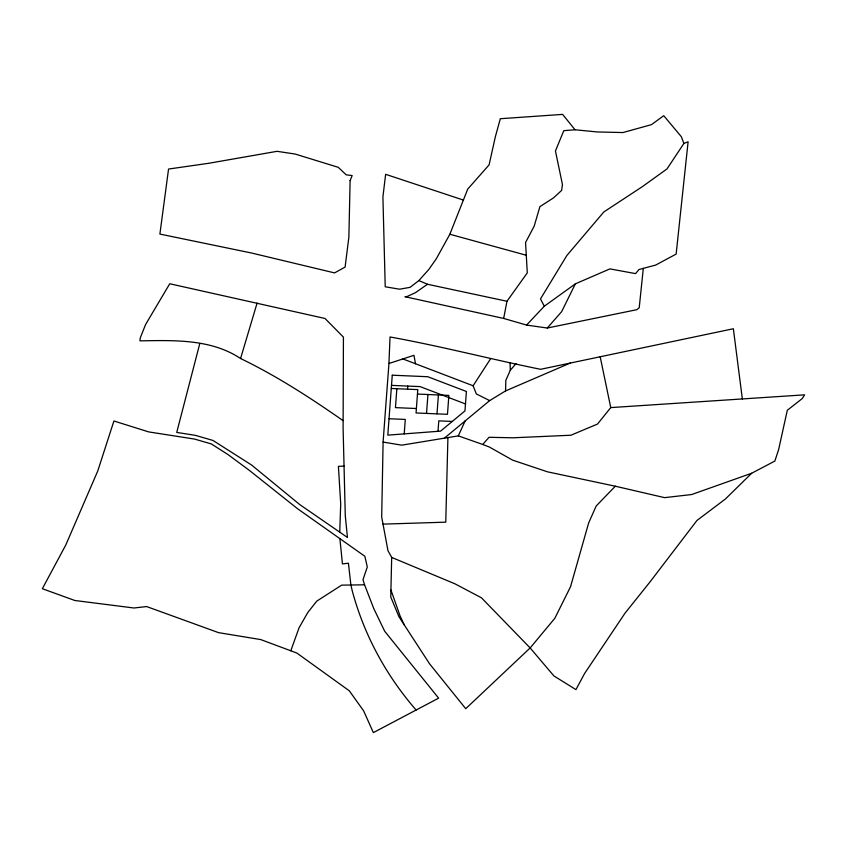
<?xml version="1.0" encoding="UTF-8"?>
<svg xmlns="http://www.w3.org/2000/svg" width="847" height="847" viewBox="0 0 847 847"><rect width="100%" height="100%" fill="white"/><g stroke="black" fill="none" stroke-linecap="round" stroke-linejoin="round"><path stroke-width="1.27" d="M383.098 442.081L381.69 516.966L387.979 550.709L391.685 557.421L390.763 597.019L398.948 616.711L429.524 663.752L465.734 708.695L530.148 647.944L554.849 618.257L570.529 586.77L588.676 522.885L596.214 505.977L615.303 486.21L664.588 497.644L691.671 494.532L751.67 473.251L774.857 461.064L778.605 449.683L787.308 410.266L802.215 398.598L804.65 394.84L610.751 407.598L597.516 424.061L570.899 435.231L513.038 437.793L489.037 437.296L482.716 444.463L458.333 435.877L401.764 445.162L383.098 442.081L388.942 363.49L390.033 336.979C440.609 346.105 490.339 359.107 540.598 369.313L733.354 328.742L742.353 398.937M447.915 437.592L445.755 522.165L383.024 524.124M444.379 438.164L489.672 400.599L505.564 390.922L505.828 380.335L510.286 370.319L516.014 363.596M339.732 532.149L340.716 503.965L338.408 466.369L344.041 466.094M396.851 388.72L395.454 407.629L416.385 408.519M404.21 433.886L405.279 419.424L389.038 418.736M407.534 389.175L407.756 386.073M426.528 413.421L427.936 394.511M436.999 413.865L438.407 394.956M438.005 431.314L438.788 420.864L452.266 421.435M643.307 268.361L639.22 307.726L636.838 309.684L547.268 328.033L526.569 325.068L503.658 318.43L404.93 296.694L407.089 296.524L415.443 292.681L427.481 284.264L506.972 301.257L527.289 272.872L525.553 242.517L534.192 226.128L539.91 206.636L553.546 197.859L561.614 190.416L562.461 184.593L555.441 150.978L563.795 130.671L575.028 129.76L597.177 131.952L622.926 132.556L651.491 124.636L663.741 115.69L681.348 136.716L683.889 143.45L667.023 168.902L642.545 186.531L603.795 211.983L566.865 255.498L540.492 298.917L544.303 306.222L526.569 325.068M503.658 318.43L506.972 301.257M199.786 343.554L176.737 432.425L195.371 435.347L212.957 440.44L251.57 465.014L299.838 504.643L347.461 537.474L345.28 515.759L343.099 428.243L343.427 337.148L325.026 318.483L169.739 283.756L145.578 324.539L140.242 337.995L139.956 340.854C173.963 340.303 211.009 338.832 240.569 358.514C276.725 375.952 310.277 397.772 343.12 420.652M240.569 358.514L257.107 303.046M290.796 650.792L299.097 627.701L307.747 612.593L316.746 601.148L341.616 585.15L364.57 584.811L373.76 608.548L384.729 631.311L438.619 698.14L373.358 732.613L363.638 710.866L349.292 690.792L296.842 653.037L260.76 639.591L218.537 632.635L146.626 606.558L133.953 607.998L74.822 600.491L42.35 588.718L65.748 545.087L97.723 471.07L113.922 420.991L148.691 431.906L194.524 439.074L211.348 443.944L228.023 454.574L249.336 470.36L297.615 508.761L364.856 556.278L367.291 566.971L362.992 579.697L364.57 584.811M463.553 200.114L385.639 174.323L382.908 196.938L385.226 286.784L399.562 289.198L410.022 287.366L418.873 280.579L428.836 269.441L436.247 258.886L449.852 234.248L467.713 189.114L489.1 164.858L495.315 136.918L500.312 118.718L562.62 114.387L575.028 129.76M458.333 435.877L465.109 420.98M683.889 143.45L688.113 141.756L676.139 254.089L655.673 265.079L638.966 269.515L635.568 273.613L609.914 268.891L575.357 283.851L561.635 311.675L547.268 328.033M489.672 400.599L476.332 393.919L473.113 385.766L490.614 358.715M751.67 473.251L725.445 498.968L696.965 520.46L649.85 582.133L625.012 613.175L584.599 673.492L575.949 689.617L553.906 675.938L530.148 647.944L481.467 597.813L454.903 583.795L391.685 557.421M544.303 306.222L575.357 283.851M570.19 363.088L505.564 390.922M388.942 363.49L413.961 355.317L415.506 363.755M391.515 385.374L420.08 386.603L465.479 403.945M391.282 388.477L417.793 389.609L416.057 412.965L447.47 414.31L448.868 395.401L417.465 394.067M615.303 486.21L547.522 471.832L512.657 460.154L489.291 446.994L482.716 444.463M449.852 234.248L526.273 255.254M402.886 358.937L473.113 385.766M418.873 280.579L427.481 284.264M416.152 710.008L414.797 708.526A355.094 319.7 -5.4 0 1 372.299 644.186A355.761 320.304 -5.4 0 1 352.236 590.793L350.891 585.012L348.413 563.223L342.442 563.901L339.891 538.639M404.188 624.779L400.08 615.917L390.922 589.967M600.184 356.767L610.751 407.598M510.095 363.141L510.286 370.319M350.118 180.591L348.879 237.054L345.1 267.091L334.554 272.903L251.527 253.009L159.892 234.068L168.553 169.051L209.029 163.238L277.075 151.317L295.19 154.059L338.249 167.314L346.211 174.842L352.161 175.551L350.118 180.591M392.267 375.2L387.81 435.136L440.599 431.123L464.961 410.911L466.401 391.483L427.767 376.724L392.267 375.2"/></g></svg>
